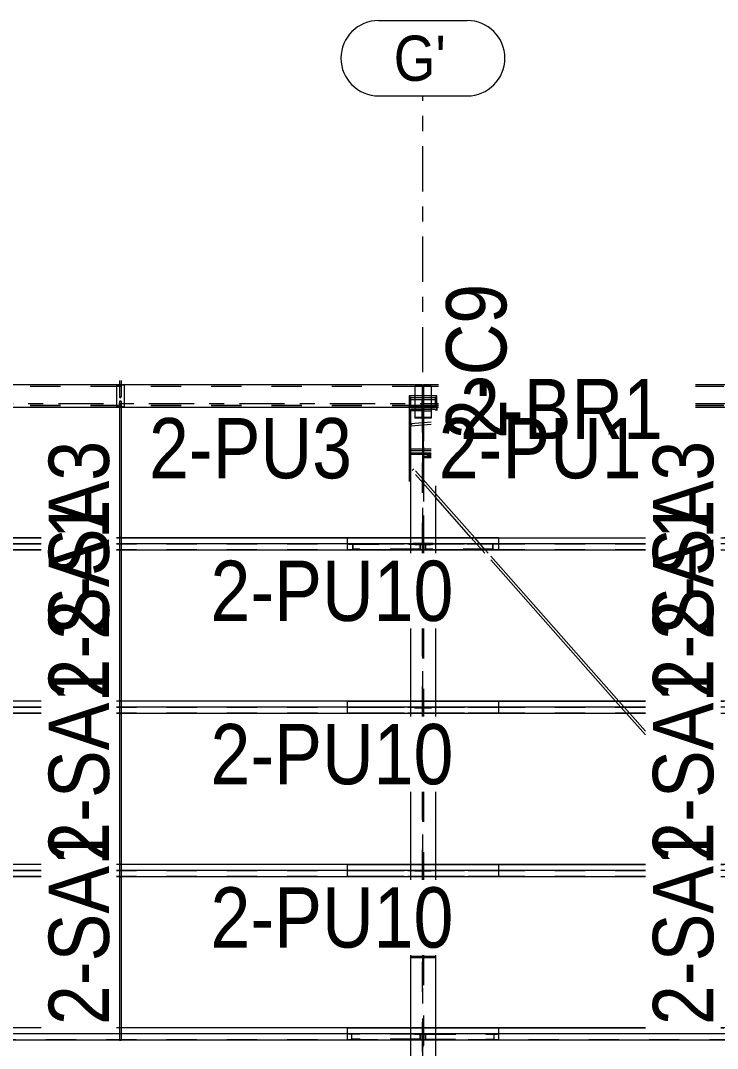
# Model space of a CAD drawing. Header units: millimetres. Extents: x -56 to 1115, y -311 to 509.
# Drawn here: x 711.2 to 757.4, y 49.1 to 117.3 of the extents above; entities that cross this region are included whole.
import ezdxf

# ---------------------------------------------------------------- set-up
doc = ezdxf.new("R2010")
doc.units = ezdxf.units.MM
for name, pattern in [('XKITLINE00', [0]), ('XKITLINE02', [4, 2, -2]), ('XKITLINE03', [6, 3, -1, 1, -1])]:
    doc.linetypes.add(name, pattern=pattern)
for name, color, linetype, lineweight in [('Part', 2, 'Continuous', 0), ('PartMark', 7, 'Continuous', 0), ('S-grid', 1, 'Continuous', 0)]:
    doc.layers.add(name, color=color, linetype=linetype, lineweight=lineweight)
doc.styles.add('ARIAL', font='ARIAL.TTF')

# ---------------------------------------------------------------- blocks, each defined once
blk = doc.blocks.new('*A212')
at = {"layer": 'S-grid', "color": 1, "linetype": 'XKITLINE03', "lineweight": 0}
for p, q in [((683.742, 91.875), (738.95, 91.875)), ((755.99, 91.875), (918.95, 91.875))]:
    blk.add_line(p, q, dxfattribs=at)
blk = doc.blocks.new('*A790')
at = {"layer": 'Part', "color": 2, "linetype": 'XKITLINE00', "lineweight": 0}
for p, q in [((672.708, 82.14), (672.708, 82.958)), ((672.708, 82.958), (692.528, 82.958)), ((692.528, 82.943), (672.708, 82.943)), ((692.528, 82.557), (672.708, 82.557)), ((692.528, 82.958), (692.528, 82.958)), ((692.528, 82.943), (692.528, 82.943)), ((692.528, 82.557), (692.528, 82.557)), ((697.528, 82.958), (697.728, 82.958)), ((697.728, 82.943), (697.528, 82.943)), ((712.598, 82.557), (697.528, 82.557)), ((712.598, 82.958), (697.827, 82.958)), ((712.598, 82.943), (697.827, 82.943)), ((712.598, 82.958), (712.598, 82.958)), ((712.598, 82.943), (712.598, 82.943)), ((712.598, 82.557), (712.598, 82.557)), ((717.798, 82.958), (717.598, 82.958)), ((717.798, 82.943), (717.598, 82.943)), ((742.917, 82.557), (717.598, 82.557)), ((742.917, 82.958), (717.897, 82.958)), ((742.917, 82.943), (717.897, 82.943)), ((742.917, 82.958), (742.917, 82.14)), ((692.528, 82.14), (672.708, 82.14)), ((692.528, 82.14), (692.528, 82.14)), ((712.598, 82.14), (697.528, 82.14)), ((712.598, 82.14), (712.598, 82.14)), ((742.917, 82.14), (717.598, 82.14))]:
    blk.add_line(p, q, dxfattribs=at)
at = {"layer": 'Part', "color": 7, "linetype": 'XKITLINE02', "lineweight": 0}
for p, q in [((692.528, 82.542), (672.708, 82.542)), ((692.528, 82.542), (692.528, 82.542)), ((712.598, 82.542), (697.528, 82.542)), ((697.827, 82.958), (697.728, 82.958)), ((697.827, 82.943), (697.728, 82.943)), ((712.598, 82.542), (712.598, 82.542)), ((742.917, 82.542), (717.598, 82.542)), ((717.897, 82.958), (717.798, 82.958)), ((717.897, 82.943), (717.798, 82.943)), ((692.528, 82.155), (672.708, 82.155)), ((692.528, 82.155), (692.528, 82.155)), ((712.598, 82.155), (697.528, 82.155)), ((712.598, 82.155), (712.598, 82.155)), ((742.917, 82.155), (717.598, 82.155))]:
    blk.add_line(p, q, dxfattribs=at)
blk = doc.blocks.new('*A791')
at = {"layer": 'Part', "color": 2, "linetype": 'XKITLINE00', "lineweight": 0}
for p, q in [((672.708, 71.307), (672.708, 72.125)), ((672.708, 72.125), (692.528, 72.125)), ((692.528, 72.11), (672.708, 72.11)), ((692.528, 71.723), (672.708, 71.723)), ((697.528, 72.125), (697.528, 72.125)), ((697.528, 72.125), (697.728, 72.125)), ((697.728, 72.11), (697.528, 72.11)), ((697.528, 72.11), (697.528, 72.11)), ((712.598, 71.723), (697.528, 71.723)), ((712.598, 72.125), (697.827, 72.125)), ((712.598, 72.11), (697.827, 72.11)), ((717.798, 72.125), (717.598, 72.125)), ((717.598, 72.125), (717.598, 72.125)), ((717.798, 72.11), (717.598, 72.11)), ((717.598, 72.11), (717.598, 72.11)), ((742.917, 71.723), (717.598, 71.723)), ((742.917, 72.125), (717.897, 72.125)), ((742.917, 72.11), (717.897, 72.11)), ((742.917, 72.125), (742.917, 71.307)), ((692.528, 71.307), (672.708, 71.307)), ((712.598, 71.307), (697.528, 71.307)), ((742.917, 71.307), (717.598, 71.307))]:
    blk.add_line(p, q, dxfattribs=at)
at = {"layer": 'Part', "color": 7, "linetype": 'XKITLINE02', "lineweight": 0}
for p, q in [((692.528, 71.708), (672.708, 71.708)), ((712.598, 71.708), (697.528, 71.708)), ((697.827, 72.125), (697.728, 72.125)), ((697.827, 72.11), (697.728, 72.11)), ((742.917, 71.708), (717.598, 71.708)), ((717.897, 72.125), (717.798, 72.125)), ((717.897, 72.11), (717.798, 72.11)), ((692.528, 71.322), (672.708, 71.322)), ((712.598, 71.322), (697.528, 71.322)), ((742.917, 71.322), (717.598, 71.322))]:
    blk.add_line(p, q, dxfattribs=at)
blk = doc.blocks.new('*A792')
at = {"layer": 'Part', "color": 2, "linetype": 'XKITLINE00', "lineweight": 0}
for p, q in [((672.708, 49.64), (672.708, 50.458)), ((672.708, 50.458), (692.528, 50.458)), ((692.528, 50.443), (672.708, 50.443)), ((742.917, 50.057), (672.708, 50.057)), ((697.528, 50.458), (697.728, 50.458)), ((697.728, 50.443), (697.528, 50.443)), ((712.598, 50.458), (697.827, 50.458)), ((712.598, 50.443), (697.827, 50.443)), ((717.798, 50.458), (717.598, 50.458)), ((717.798, 50.443), (717.598, 50.443)), ((742.917, 50.458), (717.897, 50.458)), ((742.917, 50.443), (717.897, 50.443)), ((742.917, 50.458), (742.917, 49.64)), ((742.917, 49.64), (672.708, 49.64))]:
    blk.add_line(p, q, dxfattribs=at)
at = {"layer": 'Part', "color": 7, "linetype": 'XKITLINE02', "lineweight": 0}
for p, q in [((742.917, 50.042), (672.708, 50.042)), ((697.827, 50.458), (697.728, 50.458)), ((697.827, 50.443), (697.728, 50.443)), ((717.897, 50.458), (717.798, 50.458)), ((717.897, 50.443), (717.798, 50.443)), ((742.917, 49.655), (672.708, 49.655))]:
    blk.add_line(p, q, dxfattribs=at)
blk = doc.blocks.new('*A793')
at = {"layer": 'Part', "color": 2, "linetype": 'XKITLINE00', "lineweight": 0}
for p, q in [((672.708, 60.473), (672.708, 61.292)), ((672.708, 61.292), (692.528, 61.292)), ((692.528, 61.277), (672.708, 61.277)), ((692.528, 60.89), (672.708, 60.89)), ((692.528, 61.292), (692.528, 61.292)), ((692.528, 61.277), (692.528, 61.277)), ((697.528, 61.292), (697.728, 61.292)), ((697.728, 61.277), (697.528, 61.277)), ((712.598, 60.89), (697.528, 60.89)), ((712.598, 61.292), (697.827, 61.292)), ((712.598, 61.277), (697.827, 61.277)), ((712.598, 61.292), (712.598, 61.292)), ((712.598, 61.277), (712.598, 61.277)), ((717.798, 61.292), (717.598, 61.292)), ((717.798, 61.277), (717.598, 61.277)), ((742.917, 60.89), (717.598, 60.89)), ((742.917, 61.292), (717.897, 61.292)), ((742.917, 61.277), (717.897, 61.277)), ((742.917, 61.292), (742.917, 60.473)), ((692.528, 60.473), (672.708, 60.473)), ((712.598, 60.473), (697.528, 60.473)), ((742.917, 60.473), (717.598, 60.473))]:
    blk.add_line(p, q, dxfattribs=at)
at = {"layer": 'Part', "color": 7, "linetype": 'XKITLINE02', "lineweight": 0}
for p, q in [((692.528, 60.875), (672.708, 60.875)), ((712.598, 60.875), (697.528, 60.875)), ((697.827, 61.292), (697.728, 61.292)), ((697.827, 61.277), (697.728, 61.277)), ((742.917, 60.875), (717.598, 60.875)), ((717.897, 61.292), (717.798, 61.292)), ((717.897, 61.277), (717.798, 61.277)), ((692.528, 60.488), (672.708, 60.488)), ((712.598, 60.488), (697.528, 60.488)), ((742.917, 60.488), (717.598, 60.488))]:
    blk.add_line(p, q, dxfattribs=at)
blk = doc.blocks.new('*A794')
at = {"layer": 'Part', "color": 2, "linetype": 'XKITLINE00', "lineweight": 0}
for p, q in [((677.75, 93.117), (677.75, 93.017)), ((677.75, 93.117), (678.742, 93.117)), ((683.742, 93.117), (737.875, 93.117)), ((737.875, 93.117), (737.875, 93.017)), ((678.742, 91.601), (678.25, 91.601)), ((737.375, 91.601), (683.742, 91.601))]:
    blk.add_line(p, q, dxfattribs=at)
at = {"layer": 'Part', "color": 7, "linetype": 'XKITLINE02', "lineweight": 0}
for p, q in [((678.742, 93.102), (677.75, 93.102)), ((677.75, 93.017), (677.75, 91.601)), ((678.742, 92.992), (677.75, 92.992)), ((737.875, 93.102), (683.742, 93.102)), ((737.875, 92.992), (683.742, 92.992)), ((737.875, 93.017), (737.875, 91.601)), ((678.742, 91.726), (677.75, 91.726)), ((678.742, 91.616), (677.75, 91.616)), ((678.25, 91.601), (677.75, 91.601)), ((737.875, 91.726), (683.742, 91.726)), ((737.875, 91.616), (683.742, 91.616)), ((737.875, 91.601), (737.375, 91.601))]:
    blk.add_line(p, q, dxfattribs=at)
blk = doc.blocks.new('*A810')
at = {"layer": 'Part', "color": 7, "linetype": 'XKITLINE02', "lineweight": 0}
for p, q in [((737.084, 90.505), (737.069, 90.449)), ((737.069, 90.449), (737.084, 90.388)), ((737.12, 90.525), (737.084, 90.505)), ((737.084, 90.388), (737.12, 90.359)), ((738.458, 90.631), (737.12, 90.525)), ((737.155, 90.495), (737.12, 90.525)), ((738.458, 90.465), (737.12, 90.359)), ((737.12, 90.359), (737.155, 90.378)), ((737.17, 90.435), (737.155, 90.495)), ((737.155, 90.378), (737.17, 90.435))]:
    blk.add_line(p, q, dxfattribs=at)
blk = doc.blocks.new('*A811')
at = {"layer": 'Part', "color": 7, "linetype": 'XKITLINE02', "lineweight": 0}
for p, q in [((737.192, 87.413), (737.317, 87.523)), ((738.75, 85.649), (737.192, 87.413)), ((738.75, 85.901), (737.317, 87.523)), ((741.848, 82.14), (741.125, 82.958)), ((742.07, 82.14), (741.348, 82.958)), ((751.413, 71.307), (750.69, 72.125)), ((751.635, 71.307), (750.912, 72.125))]:
    blk.add_line(p, q, dxfattribs=at)
at = {"layer": 'Part', "color": 2, "linetype": 'XKITLINE00', "lineweight": 0}
for p, q in [((741.348, 82.958), (738.75, 85.901)), ((741.125, 82.958), (738.75, 85.649)), ((742.025, 81.94), (741.848, 82.14)), ((742.247, 81.94), (742.07, 82.14)), ((750.912, 72.125), (742.417, 81.748)), ((750.69, 72.125), (742.417, 81.496)), ((752.667, 69.886), (751.413, 71.307)), ((752.667, 70.138), (751.635, 71.307))]:
    blk.add_line(p, q, dxfattribs=at)
blk = doc.blocks.new('*A814')
at = {"layer": 'Part', "color": 2, "linetype": 'XKITLINE00', "lineweight": 0}
for p, q in [((737.083, 91.465), (737.083, 82.958)), ((737.375, 91.465), (737.083, 91.465)), ((738.75, 91.465), (738.458, 91.465)), ((738.75, 91.465), (738.75, 91.401)), ((738.75, 86.401), (738.75, 82.958)), ((737.083, 82.14), (737.083, 81.94)), ((738.75, 82.14), (738.75, 81.94)), ((737.083, 76.94), (737.083, 72.125)), ((738.75, 76.94), (738.75, 72.125)), ((737.083, 71.307), (737.083, 71.107)), ((738.75, 71.307), (738.75, 71.107)), ((737.083, 66.107), (737.083, 61.292)), ((738.75, 66.107), (738.75, 61.292)), ((737.083, 60.473), (737.083, 60.273)), ((738.75, 60.473), (738.75, 60.273)), ((737.083, 55.273), (737.083, 50.458)), ((738.75, 55.273), (738.75, 50.458)), ((737.083, 49.64), (737.083, 16.833)), ((738.75, 49.64), (738.75, 16.833))]:
    blk.add_line(p, q, dxfattribs=at)
at = {"layer": 'Part', "color": 7, "linetype": 'XKITLINE02', "lineweight": 0}
for p, q in [((737.879, 91.373), (737.083, 91.373)), ((738.458, 91.465), (737.375, 91.465)), ((737.879, 81.94), (737.879, 91.373)), ((737.954, 91.373), (737.954, 81.94)), ((737.954, 91.373), (738.458, 91.373)), ((737.083, 88.601), (737.879, 88.601)), ((737.083, 88.509), (738.458, 88.509)), ((737.954, 88.601), (738.458, 88.601)), ((737.083, 82.958), (737.083, 82.14)), ((737.083, 82.958), (737.083, 82.943)), ((738.75, 82.958), (738.75, 82.14)), ((737.879, 71.107), (737.879, 76.94)), ((737.954, 76.94), (737.954, 71.107)), ((737.083, 72.125), (737.083, 71.307)), ((738.75, 72.125), (738.75, 71.307)), ((737.879, 60.273), (737.879, 66.107)), ((737.954, 66.107), (737.954, 60.273)), ((737.083, 61.292), (737.083, 60.473)), ((738.75, 61.292), (738.75, 60.473)), ((737.879, 16.833), (737.879, 55.273)), ((737.954, 55.273), (737.954, 16.833)), ((737.083, 50.458), (737.083, 49.64)), ((738.75, 50.458), (738.75, 49.64))]:
    blk.add_line(p, q, dxfattribs=at)
blk = doc.blocks.new('*A815')
at = {"layer": 'Part', "color": 7, "linetype": 'XKITLINE02', "lineweight": 0}
for p, q in [((737.083, 92.314), (737.083, 91.606)), ((737.883, 92.206), (737.883, 88.842)), ((737.95, 88.842), (737.95, 92.206)), ((738.75, 91.606), (738.75, 92.314)), ((738.75, 91.702), (737.083, 91.702)), ((737.083, 91.606), (737.883, 91.606)), ((737.95, 91.606), (738.75, 91.606)), ((737.083, 88.746), (737.083, 89.072)), ((737.883, 88.842), (737.083, 88.842)), ((737.083, 88.746), (738.458, 88.746)), ((738.458, 88.842), (737.95, 88.842))]:
    blk.add_line(p, q, dxfattribs=at)
blk = doc.blocks.new('*A816')
at = {"layer": 'Part', "color": 7, "linetype": 'XKITLINE02', "lineweight": 0}
for p, q in [((737.879, 88.432), (737.954, 88.434)), ((737.879, 88.432), (737.879, 81.94)), ((737.879, 88.386), (737.954, 88.386)), ((737.954, 88.434), (737.954, 81.94)), ((737.083, 76.94), (737.083, 71.107)), ((737.879, 76.94), (737.879, 71.107)), ((737.954, 76.94), (737.954, 71.107)), ((738.75, 76.94), (738.75, 71.107)), ((737.083, 66.107), (737.083, 60.273)), ((737.879, 66.107), (737.879, 60.273)), ((737.954, 66.107), (737.954, 60.273)), ((738.75, 66.107), (738.75, 60.273)), ((737.083, 55.273), (737.083, 55.164)), ((737.879, 55.273), (737.879, 55.175)), ((737.954, 55.273), (737.954, 55.175)), ((738.75, 55.273), (738.75, 55.164)), ((738.75, 55.175), (737.083, 55.175)), ((737.083, 55.164), (738.75, 55.164))]:
    blk.add_line(p, q, dxfattribs=at)
blk = doc.blocks.new('*A818')
at = {"layer": 'Part', "color": 7, "linetype": 'XKITLINE02', "lineweight": 0}
for p, q in [((737.95, 50.083), (738.575, 50.083)), ((737.95, 50.042), (737.95, 50.083)), ((738.575, 50.042), (737.95, 50.042)), ((738.075, 50.042), (738.075, 50.083)), ((738.575, 50.083), (738.575, 50.042))]:
    blk.add_line(p, q, dxfattribs=at)
blk = doc.blocks.new('*A819')
at = {"layer": 'Part', "color": 7, "linetype": 'XKITLINE02', "lineweight": 0}
for p, q in [((737.258, 50.042), (737.258, 50.083)), ((737.258, 50.083), (737.883, 50.083)), ((737.883, 50.042), (737.258, 50.042)), ((737.758, 50.042), (737.758, 50.083)), ((737.883, 50.083), (737.883, 50.042))]:
    blk.add_line(p, q, dxfattribs=at)
blk = doc.blocks.new('*A825')
at = {"layer": 'Part', "color": 7, "linetype": 'XKITLINE02', "lineweight": 0}
for p, q in [((737.883, 88.963), (737.883, 87.127)), ((737.95, 88.759), (737.883, 88.759)), ((737.883, 88.67), (737.95, 88.67)), ((737.95, 88.963), (737.95, 87.127))]:
    blk.add_line(p, q, dxfattribs=at)
blk = doc.blocks.new('*A826')
at = {"layer": 'Part', "color": 2, "linetype": 'XKITLINE00', "lineweight": 0}
for p, q in [((717.798, 93.387), (717.798, 93.117)), ((717.897, 93.398), (717.897, 93.117)), ((717.842, 92.349), (717.808, 92.331)), ((717.808, 92.331), (717.808, 92.329)), ((717.879, 92.339), (717.842, 92.349)), ((717.884, 92.329), (717.879, 92.339))]:
    blk.add_line(p, q, dxfattribs=at)
at = {"layer": 'Part', "color": 7, "linetype": 'XKITLINE02', "lineweight": 0}
for p, q in [((717.798, 93.117), (717.798, 92.295)), ((717.897, 93.117), (717.897, 92.305)), ((717.808, 92.329), (717.798, 92.295)), ((717.798, 92.295), (717.816, 92.261)), ((717.816, 92.261), (717.853, 92.251)), ((717.853, 92.251), (717.886, 92.269)), ((717.897, 92.305), (717.884, 92.329)), ((717.886, 92.269), (717.897, 92.305))]:
    blk.add_line(p, q, dxfattribs=at)
blk = doc.blocks.new('*A827')
at = {"layer": 'Part', "color": 7, "linetype": 'XKITLINE02', "lineweight": 0}
for p, q in [((742.837, 82.542), (738.096, 82.542)), ((738.096, 82.208), (738.096, 82.542)), ((738.11, 82.208), (738.11, 82.525)), ((742.837, 82.525), (738.11, 82.525)), ((742.559, 82.208), (742.559, 82.542)), ((742.573, 82.208), (742.573, 82.525)), ((742.837, 82.542), (742.837, 82.525)), ((742.573, 82.208), (738.096, 82.208))]:
    blk.add_line(p, q, dxfattribs=at)
blk = doc.blocks.new('*A828')
at = {"layer": 'Part', "color": 7, "linetype": 'XKITLINE02', "lineweight": 0}
for p, q in [((732.996, 82.542), (737.737, 82.542)), ((732.996, 82.542), (732.996, 82.525)), ((732.996, 82.525), (737.723, 82.525)), ((733.26, 82.208), (733.26, 82.525)), ((733.274, 82.542), (733.274, 82.208)), ((737.723, 82.208), (737.723, 82.525)), ((737.737, 82.542), (737.737, 82.208)), ((737.737, 82.208), (733.26, 82.208))]:
    blk.add_line(p, q, dxfattribs=at)
blk = doc.blocks.new('*A829')
at = {"layer": 'Part', "color": 7, "linetype": 'XKITLINE02', "lineweight": 0}
for p, q in [((737, 92.368), (737, 86.914)), ((738.833, 92.368), (737, 92.368)), ((738.833, 92.237), (737, 92.237)), ((738.833, 91.401), (738.833, 92.368))]:
    blk.add_line(p, q, dxfattribs=at)
blk = doc.blocks.new('*A830')
at = {"layer": 'Part', "color": 7, "linetype": 'XKITLINE02', "lineweight": 0}
for p, q in [((737, 92.237), (737, 91.601)), ((738.833, 92.237), (737, 92.237)), ((738.833, 92.106), (737, 92.106)), ((738.833, 91.601), (738.833, 92.237))]:
    blk.add_line(p, q, dxfattribs=at)
at = {"layer": 'Part', "color": 2, "linetype": 'XKITLINE00', "lineweight": 0}
for p, q in [((737, 91.601), (737, 86.702)), ((738.833, 91.601), (738.833, 91.401))]:
    blk.add_line(p, q, dxfattribs=at)
blk = doc.blocks.new('*A831')
at = {"layer": 'Part', "color": 7, "linetype": 'XKITLINE02', "lineweight": 0}
for p, q in [((737.95, 82.583), (737.95, 82.542)), ((738.575, 82.583), (737.95, 82.583)), ((737.95, 82.542), (738.575, 82.542)), ((738.575, 82.542), (738.575, 82.583))]:
    blk.add_line(p, q, dxfattribs=at)
blk = doc.blocks.new('*A832')
at = {"layer": 'Part', "color": 7, "linetype": 'XKITLINE02', "lineweight": 0}
for p, q in [((737.883, 82.583), (737.258, 82.583)), ((737.258, 82.542), (737.258, 82.583)), ((737.883, 82.542), (737.258, 82.542)), ((737.883, 82.542), (737.883, 82.583))]:
    blk.add_line(p, q, dxfattribs=at)
blk = doc.blocks.new('*A834')
at = {"layer": 'Part', "color": 7, "linetype": 'XKITLINE02', "lineweight": 0}
for p, q in [((738.204, 88.427), (738.204, 88.344)), ((738.458, 88.427), (738.204, 88.427)), ((738.458, 88.344), (738.204, 88.344))]:
    blk.add_line(p, q, dxfattribs=at)
blk = doc.blocks.new('*A835')
at = {"layer": 'Part', "color": 7, "linetype": 'XKITLINE02', "lineweight": 0}
for p, q in [((737.954, 88.344), (737.954, 88.26)), ((738.458, 88.344), (737.954, 88.344)), ((738.458, 88.26), (737.954, 88.26)), ((738.079, 88.344), (738.079, 88.26))]:
    blk.add_line(p, q, dxfattribs=at)
blk = doc.blocks.new('*A970')
at = {"layer": 'S-grid', "color": 1, "linetype": 'XKITLINE03', "lineweight": 0}
for p, q in [((737.917, 81.94), (737.917, 112.27)), ((737.917, 71.107), (737.917, 76.94)), ((737.917, 60.273), (737.917, 66.107)), ((737.917, -5.925), (737.917, 55.273))]:
    blk.add_line(p, q, dxfattribs=at)
at = {"layer": 'S-grid', "color": 3, "style": 'ARIAL', "width": 0.85}
blk.add_text("G'", height=3, dxfattribs=at).set_placement((735.979, 113.27))
blk = doc.blocks.new('*A972')
at = {"layer": 'Part', "color": 2, "linetype": 'XKITLINE00', "lineweight": 0}
for p, q in [((732.917, 82.14), (732.917, 82.958)), ((732.917, 82.958), (752.667, 82.958)), ((752.667, 82.943), (732.917, 82.943)), ((752.667, 82.557), (732.917, 82.557)), ((752.667, 82.958), (752.667, 82.958)), ((752.667, 82.943), (752.667, 82.943)), ((752.667, 82.557), (752.667, 82.557)), ((757.667, 82.958), (757.867, 82.958)), ((757.867, 82.943), (757.667, 82.943)), ((772.667, 82.557), (757.667, 82.557)), ((772.667, 82.958), (757.966, 82.958)), ((772.667, 82.943), (757.966, 82.943)), ((772.667, 82.958), (772.667, 82.958)), ((772.667, 82.943), (772.667, 82.943)), ((772.667, 82.557), (772.667, 82.557)), ((777.867, 82.958), (777.667, 82.958)), ((777.867, 82.943), (777.667, 82.943)), ((802.917, 82.557), (777.667, 82.557)), ((802.917, 82.958), (777.966, 82.958)), ((802.917, 82.943), (777.966, 82.943)), ((802.917, 82.958), (802.917, 82.14)), ((752.667, 82.14), (732.917, 82.14)), ((752.667, 82.14), (752.667, 82.14)), ((772.667, 82.14), (757.667, 82.14)), ((772.667, 82.14), (772.667, 82.14)), ((802.917, 82.14), (777.667, 82.14))]:
    blk.add_line(p, q, dxfattribs=at)
at = {"layer": 'Part', "color": 7, "linetype": 'XKITLINE02', "lineweight": 0}
for p, q in [((752.667, 82.542), (732.917, 82.542)), ((752.667, 82.542), (752.667, 82.542)), ((772.667, 82.542), (757.667, 82.542)), ((757.966, 82.958), (757.867, 82.958)), ((757.966, 82.943), (757.867, 82.943)), ((772.667, 82.542), (772.667, 82.542)), ((802.917, 82.542), (777.667, 82.542)), ((777.966, 82.958), (777.867, 82.958)), ((777.966, 82.943), (777.867, 82.943)), ((752.667, 82.155), (732.917, 82.155)), ((752.667, 82.155), (752.667, 82.155)), ((772.667, 82.155), (757.667, 82.155)), ((772.667, 82.155), (772.667, 82.155)), ((802.917, 82.155), (777.667, 82.155))]:
    blk.add_line(p, q, dxfattribs=at)
blk = doc.blocks.new('*A973')
at = {"layer": 'Part', "color": 2, "linetype": 'XKITLINE00', "lineweight": 0}
for p, q in [((732.917, 71.307), (732.917, 72.125)), ((732.917, 72.125), (752.667, 72.125)), ((752.667, 72.11), (732.917, 72.11)), ((752.667, 71.723), (732.917, 71.723)), ((757.667, 72.125), (757.667, 72.125)), ((757.667, 72.125), (757.867, 72.125)), ((757.867, 72.11), (757.667, 72.11)), ((757.667, 72.11), (757.667, 72.11)), ((772.667, 71.723), (757.667, 71.723)), ((772.667, 72.125), (757.966, 72.125)), ((772.667, 72.11), (757.966, 72.11)), ((777.867, 72.125), (777.667, 72.125)), ((777.667, 72.125), (777.667, 72.125)), ((777.867, 72.11), (777.667, 72.11)), ((777.667, 72.11), (777.667, 72.11)), ((802.917, 71.723), (777.667, 71.723)), ((802.917, 72.125), (777.966, 72.125)), ((802.917, 72.11), (777.966, 72.11)), ((802.917, 72.125), (802.917, 71.307)), ((752.667, 71.307), (732.917, 71.307)), ((772.667, 71.307), (757.667, 71.307)), ((802.917, 71.307), (777.667, 71.307))]:
    blk.add_line(p, q, dxfattribs=at)
at = {"layer": 'Part', "color": 7, "linetype": 'XKITLINE02', "lineweight": 0}
for p, q in [((752.667, 71.708), (732.917, 71.708)), ((772.667, 71.708), (757.667, 71.708)), ((757.966, 72.125), (757.867, 72.125)), ((757.966, 72.11), (757.867, 72.11)), ((802.917, 71.708), (777.667, 71.708)), ((777.966, 72.125), (777.867, 72.125)), ((777.966, 72.11), (777.867, 72.11)), ((752.667, 71.322), (732.917, 71.322)), ((772.667, 71.322), (757.667, 71.322)), ((802.917, 71.322), (777.667, 71.322))]:
    blk.add_line(p, q, dxfattribs=at)
blk = doc.blocks.new('*A974')
at = {"layer": 'Part', "color": 2, "linetype": 'XKITLINE00', "lineweight": 0}
for p, q in [((732.917, 49.64), (732.917, 50.458)), ((732.917, 50.458), (752.667, 50.458)), ((752.667, 50.443), (732.917, 50.443)), ((802.917, 50.057), (732.917, 50.057)), ((757.667, 50.458), (757.867, 50.458)), ((757.867, 50.443), (757.667, 50.443)), ((772.667, 50.458), (757.966, 50.458)), ((772.667, 50.443), (757.966, 50.443)), ((777.867, 50.458), (777.667, 50.458)), ((777.867, 50.443), (777.667, 50.443)), ((802.917, 50.458), (777.966, 50.458)), ((802.917, 50.443), (777.966, 50.443)), ((802.917, 50.458), (802.917, 49.64)), ((802.917, 49.64), (732.917, 49.64))]:
    blk.add_line(p, q, dxfattribs=at)
at = {"layer": 'Part', "color": 7, "linetype": 'XKITLINE02', "lineweight": 0}
for p, q in [((802.917, 50.042), (732.917, 50.042)), ((757.966, 50.458), (757.867, 50.458)), ((757.966, 50.443), (757.867, 50.443)), ((777.966, 50.458), (777.867, 50.458)), ((777.966, 50.443), (777.867, 50.443)), ((802.917, 49.655), (732.917, 49.655))]:
    blk.add_line(p, q, dxfattribs=at)
blk = doc.blocks.new('*A975')
at = {"layer": 'Part', "color": 2, "linetype": 'XKITLINE00', "lineweight": 0}
for p, q in [((732.917, 60.473), (732.917, 61.292)), ((732.917, 61.292), (752.667, 61.292)), ((752.667, 61.277), (732.917, 61.277)), ((752.667, 60.89), (732.917, 60.89)), ((752.667, 61.292), (752.667, 61.292)), ((752.667, 61.277), (752.667, 61.277)), ((757.667, 61.292), (757.867, 61.292)), ((757.867, 61.277), (757.667, 61.277)), ((772.667, 60.89), (757.667, 60.89)), ((772.667, 61.292), (757.966, 61.292)), ((772.667, 61.277), (757.966, 61.277)), ((772.667, 61.292), (772.667, 61.292)), ((772.667, 61.277), (772.667, 61.277)), ((777.867, 61.292), (777.667, 61.292)), ((777.867, 61.277), (777.667, 61.277)), ((802.917, 60.89), (777.667, 60.89)), ((802.917, 61.292), (777.966, 61.292)), ((802.917, 61.277), (777.966, 61.277)), ((802.917, 61.292), (802.917, 60.473)), ((752.667, 60.473), (732.917, 60.473)), ((772.667, 60.473), (757.667, 60.473)), ((802.917, 60.473), (777.667, 60.473))]:
    blk.add_line(p, q, dxfattribs=at)
at = {"layer": 'Part', "color": 7, "linetype": 'XKITLINE02', "lineweight": 0}
for p, q in [((752.667, 60.875), (732.917, 60.875)), ((772.667, 60.875), (757.667, 60.875)), ((757.966, 61.292), (757.867, 61.292)), ((757.966, 61.277), (757.867, 61.277)), ((802.917, 60.875), (777.667, 60.875)), ((777.966, 61.292), (777.867, 61.292)), ((777.966, 61.277), (777.867, 61.277)), ((752.667, 60.488), (732.917, 60.488)), ((772.667, 60.488), (757.667, 60.488)), ((802.917, 60.488), (777.667, 60.488))]:
    blk.add_line(p, q, dxfattribs=at)
blk = doc.blocks.new('*A977')
at = {"layer": 'Part', "color": 7, "linetype": 'XKITLINE02', "lineweight": 0}
for p, q in [((737.75, 50.042), (732.983, 50.042)), ((732.983, 50.042), (732.983, 50.025)), ((737.739, 50.025), (732.983, 50.025)), ((733.192, 49.708), (733.192, 50.025)), ((733.203, 49.708), (733.203, 50.042)), ((737.531, 50.025), (737.531, 50.042)), ((737.739, 49.708), (737.739, 50.025)), ((737.75, 50.042), (737.75, 49.708)), ((737.75, 49.708), (733.192, 49.708))]:
    blk.add_line(p, q, dxfattribs=at)
blk = doc.blocks.new('*A978')
at = {"layer": 'Part', "color": 7, "linetype": 'XKITLINE02', "lineweight": 0}
for p, q in [((737.896, 50), (737.896, 49.64)), ((737.896, 50), (737.938, 50)), ((737.896, 50), (737.938, 50)), ((737.938, 50), (737.938, 49.64))]:
    blk.add_line(p, q, dxfattribs=at)
at = {"layer": 'Part', "color": 2, "linetype": 'XKITLINE00', "lineweight": 0}
for p, q in [((737.896, 49.64), (737.896, 49.167)), ((737.896, 49.167), (737.938, 49.167)), ((737.938, 49.167), (737.938, 49.64))]:
    blk.add_line(p, q, dxfattribs=at)
blk = doc.blocks.new('*A979')
at = {"layer": 'Part', "color": 7, "linetype": 'XKITLINE02', "lineweight": 0}
for p, q in [((738.458, 50.042), (737.375, 50.042)), ((737.375, 50.042), (737.375, 50)), ((738.458, 50), (737.375, 50)), ((738.458, 50.042), (738.458, 50))]:
    blk.add_line(p, q, dxfattribs=at)
blk = doc.blocks.new('*A980')
at = {"layer": 'Part', "color": 7, "linetype": 'XKITLINE02', "lineweight": 0}
for p, q in [((738.458, 71.708), (737.375, 71.708)), ((737.375, 71.708), (737.375, 71.667)), ((738.458, 71.667), (737.375, 71.667)), ((738.458, 71.708), (738.458, 71.667))]:
    blk.add_line(p, q, dxfattribs=at)
blk = doc.blocks.new('*A981')
at = {"layer": 'Part', "color": 7, "linetype": 'XKITLINE02', "lineweight": 0}
for p, q in [((737.896, 71.667), (737.896, 71.307)), ((737.896, 71.667), (737.938, 71.667)), ((737.896, 71.667), (737.938, 71.667)), ((737.938, 71.667), (737.938, 71.307))]:
    blk.add_line(p, q, dxfattribs=at)
at = {"layer": 'Part', "color": 2, "linetype": 'XKITLINE00', "lineweight": 0}
for p, q in [((737.896, 71.307), (737.896, 71.107)), ((737.938, 71.107), (737.938, 71.307))]:
    blk.add_line(p, q, dxfattribs=at)
blk = doc.blocks.new('*A982')
at = {"layer": 'Part', "color": 2, "linetype": 'XKITLINE00', "lineweight": 0}
for p, q in [((717.816, 61.301), (717.798, 61.299)), ((717.798, 61.299), (717.798, 60.89)), ((717.798, 61.299), (717.808, 61.296)), ((717.808, 61.296), (717.842, 61.295)), ((717.853, 61.302), (717.816, 61.301)), ((717.842, 61.295), (717.879, 61.295)), ((717.886, 61.3), (717.853, 61.302)), ((717.879, 61.295), (717.897, 61.298)), ((717.897, 61.298), (717.886, 61.3)), ((717.897, 61.298), (717.897, 60.89)), ((717.798, 60.473), (717.798, 50.057)), ((717.897, 60.473), (717.897, 50.057)), ((717.798, 49.634), (717.798, 49.64)), ((717.808, 49.631), (717.798, 49.634)), ((717.842, 49.63), (717.808, 49.631)), ((717.879, 49.631), (717.842, 49.63)), ((717.897, 49.633), (717.879, 49.631)), ((717.897, 49.633), (717.897, 49.64))]:
    blk.add_line(p, q, dxfattribs=at)
at = {"layer": 'Part', "color": 7, "linetype": 'XKITLINE02', "lineweight": 0}
for p, q in [((717.798, 60.89), (717.798, 60.473)), ((717.897, 60.89), (717.897, 60.473)), ((717.798, 50.057), (717.798, 49.64)), ((717.897, 50.057), (717.897, 49.64)), ((717.798, 49.634), (717.816, 49.636)), ((717.816, 49.636), (717.853, 49.637)), ((717.853, 49.637), (717.886, 49.636)), ((717.886, 49.636), (717.897, 49.633))]:
    blk.add_line(p, q, dxfattribs=at)
blk = doc.blocks.new('*A983')
at = {"layer": 'Part', "color": 2, "linetype": 'XKITLINE00', "lineweight": 0}
for p, q in [((717.816, 72.134), (717.798, 72.132)), ((717.798, 72.132), (717.798, 71.723)), ((717.798, 72.132), (717.808, 72.129)), ((717.808, 72.129), (717.842, 72.128)), ((717.853, 72.135), (717.816, 72.134)), ((717.842, 72.128), (717.879, 72.129)), ((717.886, 72.134), (717.853, 72.135)), ((717.879, 72.129), (717.897, 72.131)), ((717.897, 72.131), (717.886, 72.134)), ((717.897, 72.131), (717.897, 71.723)), ((717.798, 71.307), (717.798, 61.299)), ((717.897, 71.307), (717.897, 61.298))]:
    blk.add_line(p, q, dxfattribs=at)
at = {"layer": 'Part', "color": 7, "linetype": 'XKITLINE02', "lineweight": 0}
for p, q in [((717.798, 71.723), (717.798, 71.307)), ((717.897, 71.723), (717.897, 71.307)), ((717.798, 61.299), (717.798, 60.467)), ((717.897, 61.298), (717.897, 60.466)), ((717.798, 60.467), (717.816, 60.47)), ((717.808, 60.465), (717.798, 60.467)), ((717.842, 60.463), (717.808, 60.465)), ((717.816, 60.47), (717.853, 60.47)), ((717.879, 60.464), (717.842, 60.463)), ((717.853, 60.47), (717.886, 60.469)), ((717.897, 60.466), (717.879, 60.464)), ((717.886, 60.469), (717.897, 60.466))]:
    blk.add_line(p, q, dxfattribs=at)
blk = doc.blocks.new('*A984')
at = {"layer": 'Part', "color": 2, "linetype": 'XKITLINE00', "lineweight": 0}
for p, q in [((717.816, 82.968), (717.798, 82.965)), ((717.798, 82.965), (717.798, 82.557)), ((717.798, 82.965), (717.808, 82.963)), ((717.808, 82.963), (717.842, 82.961)), ((717.853, 82.968), (717.816, 82.968)), ((717.842, 82.961), (717.879, 82.962)), ((717.886, 82.967), (717.853, 82.968)), ((717.879, 82.962), (717.897, 82.964)), ((717.897, 82.964), (717.886, 82.967)), ((717.897, 82.964), (717.897, 82.557)), ((717.798, 82.14), (717.798, 72.132)), ((717.897, 82.14), (717.897, 72.131))]:
    blk.add_line(p, q, dxfattribs=at)
at = {"layer": 'Part', "color": 7, "linetype": 'XKITLINE02', "lineweight": 0}
for p, q in [((717.798, 82.557), (717.798, 82.14)), ((717.897, 82.557), (717.897, 82.14)), ((717.798, 72.132), (717.798, 71.301)), ((717.897, 72.131), (717.897, 71.3)), ((717.798, 71.301), (717.816, 71.303)), ((717.808, 71.298), (717.798, 71.301)), ((717.842, 71.297), (717.808, 71.298)), ((717.816, 71.303), (717.853, 71.304)), ((717.879, 71.297), (717.842, 71.297)), ((717.853, 71.304), (717.886, 71.302)), ((717.897, 71.3), (717.879, 71.297)), ((717.886, 71.302), (717.897, 71.3))]:
    blk.add_line(p, q, dxfattribs=at)
blk = doc.blocks.new('*A1001')
at = {"layer": 'Part', "color": 7, "linetype": 'XKITLINE02', "lineweight": 0}
for p, q in [((718.097, 93.076), (717.597, 93.076)), ((717.597, 93.076), (717.597, 91.642)), ((718.097, 93.076), (718.097, 91.642)), ((718.097, 91.642), (717.597, 91.642))]:
    blk.add_line(p, q, dxfattribs=at)
blk = doc.blocks.new('*A1002')
at = {"layer": 'Part', "color": 7, "linetype": 'XKITLINE02', "lineweight": 0}
for p, q in [((717.816, 92.019), (717.798, 92.016)), ((717.798, 92.016), (717.798, 91.601)), ((717.798, 92.016), (717.808, 92.012)), ((717.808, 92.012), (717.842, 92.01)), ((717.853, 92.02), (717.816, 92.019)), ((717.842, 92.01), (717.879, 92.011)), ((717.886, 92.018), (717.853, 92.02)), ((717.879, 92.011), (717.897, 92.015)), ((717.897, 92.015), (717.886, 92.018)), ((717.897, 92.015), (717.897, 91.601)), ((717.798, 82.965), (717.798, 82.135)), ((717.897, 82.964), (717.897, 82.134)), ((717.798, 82.135), (717.816, 82.139)), ((717.808, 82.131), (717.798, 82.135)), ((717.842, 82.13), (717.808, 82.131)), ((717.816, 82.139), (717.853, 82.14)), ((717.879, 82.131), (717.842, 82.13)), ((717.853, 82.14), (717.886, 82.138)), ((717.897, 82.134), (717.879, 82.131)), ((717.886, 82.138), (717.897, 82.134))]:
    blk.add_line(p, q, dxfattribs=at)
at = {"layer": 'Part', "color": 2, "linetype": 'XKITLINE00', "lineweight": 0}
for p, q in [((717.798, 91.601), (717.798, 82.965)), ((717.897, 91.601), (717.897, 82.964))]:
    blk.add_line(p, q, dxfattribs=at)
blk = doc.blocks.new('*A1005')
at = {"layer": 'Part', "color": 2, "linetype": 'XKITLINE00', "lineweight": 0}
for p, q in [((738.458, 90.934), (737.375, 90.934)), ((737.375, 90.934), (737.375, 90.892)), ((738.458, 90.892), (737.375, 90.892)), ((738.458, 90.934), (738.458, 90.892))]:
    blk.add_line(p, q, dxfattribs=at)
blk = doc.blocks.new('*A1006')
at = {"layer": 'Part', "color": 2, "linetype": 'XKITLINE00', "lineweight": 0}
for p, q in [((737.375, 93.017), (738.458, 93.017)), ((737.375, 93.017), (737.375, 90.934)), ((738.458, 93.017), (738.458, 91.401)), ((738.458, 91.401), (738.458, 90.934)), ((738.458, 90.934), (737.375, 90.934))]:
    blk.add_line(p, q, dxfattribs=at)
at = {"layer": 'Part', "color": 7, "linetype": 'XKITLINE02', "lineweight": 0}
for p, q in [((738.458, 93.017), (737.375, 93.017)), ((737.375, 90.934), (738.458, 90.934))]:
    blk.add_line(p, q, dxfattribs=at)
blk = doc.blocks.new('*A1007')
at = {"layer": 'Part', "color": 7, "linetype": 'XKITLINE02', "lineweight": 0}
for p, q in [((737.958, 92.106), (737.875, 92.106)), ((737.875, 92.106), (737.875, 91.542)), ((737.875, 90.934), (737.875, 92.106)), ((737.958, 91.542), (737.958, 92.106)), ((737.958, 92.106), (737.958, 90.934)), ((737.958, 91.542), (737.875, 91.542)), ((737.875, 91.542), (737.875, 91.34)), ((737.958, 91.34), (737.958, 91.542)), ((737.958, 91.34), (737.875, 91.34)), ((737.875, 90.934), (737.875, 91.34)), ((737.958, 90.934), (737.875, 90.934)), ((737.958, 90.934), (737.875, 90.934)), ((737.875, 90.934), (737.875, 90.934)), ((737.958, 90.934), (737.958, 91.34)), ((737.958, 90.934), (737.958, 90.934))]:
    blk.add_line(p, q, dxfattribs=at)
blk = doc.blocks.new('*A1008')
at = {"layer": 'Part', "color": 7, "linetype": 'XKITLINE02', "lineweight": 0}
for p, q in [((737.896, 82.5), (737.896, 82.14)), ((737.896, 82.5), (737.938, 82.5)), ((737.896, 82.5), (737.938, 82.5)), ((737.938, 82.5), (737.938, 82.14))]:
    blk.add_line(p, q, dxfattribs=at)
at = {"layer": 'Part', "color": 2, "linetype": 'XKITLINE00', "lineweight": 0}
for p, q in [((737.896, 82.14), (737.896, 81.94)), ((737.938, 81.94), (737.938, 82.14))]:
    blk.add_line(p, q, dxfattribs=at)
blk = doc.blocks.new('*A1009')
at = {"layer": 'Part', "color": 7, "linetype": 'XKITLINE02', "lineweight": 0}
for p, q in [((738.458, 82.542), (737.375, 82.542)), ((737.375, 82.542), (737.375, 82.5)), ((738.458, 82.542), (738.458, 82.5)), ((738.458, 82.5), (737.375, 82.5))]:
    blk.add_line(p, q, dxfattribs=at)
blk = doc.blocks.new('*A1010')
at = {"layer": 'Part', "color": 7, "linetype": 'XKITLINE02', "lineweight": 0}
for p, q in [((737.875, 92.368), (737.875, 91.715)), ((737.958, 92.368), (737.875, 92.368)), ((737.958, 91.715), (737.958, 92.368)), ((737.958, 91.833), (737.875, 91.833)), ((737.875, 91.78), (737.958, 91.78)), ((737.875, 91.715), (737.958, 91.715))]:
    blk.add_line(p, q, dxfattribs=at)
blk = doc.blocks.new('*A1011')
at = {"layer": 'Part', "color": 2, "linetype": 'XKITLINE00', "lineweight": 0}
for p, q in [((737.958, 93.117), (737.958, 93.017)), ((737.958, 93.117), (738.95, 93.117)), ((755.99, 93.117), (797.875, 93.117)), ((797.875, 93.117), (797.875, 93.017)), ((738.95, 91.601), (738.458, 91.601)), ((797.375, 91.601), (755.99, 91.601))]:
    blk.add_line(p, q, dxfattribs=at)
at = {"layer": 'Part', "color": 7, "linetype": 'XKITLINE02', "lineweight": 0}
for p, q in [((738.95, 93.102), (737.958, 93.102)), ((737.958, 93.017), (737.958, 91.601)), ((738.95, 92.992), (737.958, 92.992)), ((797.875, 93.102), (755.99, 93.102)), ((797.875, 92.992), (755.99, 92.992)), ((797.875, 93.017), (797.875, 91.601)), ((738.95, 91.726), (737.958, 91.726)), ((738.95, 91.616), (737.958, 91.616)), ((738.458, 91.601), (737.958, 91.601)), ((797.875, 91.726), (755.99, 91.726)), ((797.875, 91.616), (755.99, 91.616)), ((797.875, 91.601), (797.375, 91.601))]:
    blk.add_line(p, q, dxfattribs=at)
blk = doc.blocks.new('*A1027')
at = {"layer": 'Part', "color": 7, "linetype": 'XKITLINE02', "lineweight": 0}
for p, q in [((742.85, 50.042), (738.083, 50.042)), ((738.083, 50.042), (738.083, 49.708)), ((738.094, 50.025), (742.85, 50.025)), ((738.094, 49.708), (738.094, 50.025)), ((738.303, 50.042), (738.303, 50.025)), ((742.631, 49.708), (742.631, 50.042)), ((742.641, 49.708), (742.641, 50.025)), ((742.85, 50.025), (742.85, 50.042)), ((738.083, 49.708), (742.641, 49.708))]:
    blk.add_line(p, q, dxfattribs=at)
blk = doc.blocks.new('*A1028')
at = {"layer": 'S-grid', "color": 1, "linetype": 'XKITLINE00', "lineweight": 0}
for p, q in [((734.979, 117.27), (740.854, 117.27)), ((734.979, 112.27), (740.854, 112.27))]:
    blk.add_line(p, q, dxfattribs=at)
for centre, start, end in [((734.979, 114.77), 90, 270), ((740.854, 114.77), 270, 90)]:
    blk.add_arc(centre, 2.5, start, end, dxfattribs=at)
blk = doc.blocks.new('*A1029')
at = {"layer": 'Part', "color": 7, "linetype": 'XKITLINE02', "lineweight": 0}
for p, q in [((737.129, 55.175), (737.879, 55.175)), ((737.129, 55.092), (737.129, 55.175)), ((737.879, 55.092), (737.129, 55.092)), ((737.754, 55.175), (737.754, 55.092)), ((737.879, 55.175), (737.879, 55.092))]:
    blk.add_line(p, q, dxfattribs=at)
blk = doc.blocks.new('*A1030')
at = {"layer": 'Part', "color": 7, "linetype": 'XKITLINE02', "lineweight": 0}
for p, q in [((737.954, 55.175), (738.704, 55.175)), ((737.954, 55.092), (737.954, 55.175)), ((738.704, 55.092), (737.954, 55.092)), ((738.079, 55.175), (738.079, 55.092)), ((738.704, 55.175), (738.704, 55.092))]:
    blk.add_line(p, q, dxfattribs=at)
blk = doc.blocks.new('*A1033')
at = {"layer": 'Part', "color": 7, "linetype": 'XKITLINE02', "lineweight": 0}
for p, q in [((738.458, 60.875), (737.375, 60.875)), ((737.375, 60.875), (737.375, 60.833)), ((738.458, 60.833), (737.375, 60.833)), ((738.458, 60.875), (738.458, 60.833))]:
    blk.add_line(p, q, dxfattribs=at)
blk = doc.blocks.new('*A1034')
at = {"layer": 'Part', "color": 7, "linetype": 'XKITLINE02', "lineweight": 0}
for p, q in [((737.896, 60.833), (737.896, 60.473)), ((737.896, 60.833), (737.938, 60.833)), ((737.896, 60.833), (737.938, 60.833)), ((737.938, 60.833), (737.938, 60.473))]:
    blk.add_line(p, q, dxfattribs=at)
at = {"layer": 'Part', "color": 2, "linetype": 'XKITLINE00', "lineweight": 0}
for p, q in [((737.896, 60.473), (737.896, 60.273)), ((737.938, 60.273), (737.938, 60.473))]:
    blk.add_line(p, q, dxfattribs=at)
blk = doc.blocks.new('*A2275')
at = {"layer": 'PartMark', "color": 3, "style": 'ARIAL', "width": 0.85}
blk.add_text('2-SA1', height=4, rotation=90.00021, dxfattribs=at).set_placement((717.098, 50.634))
blk = doc.blocks.new('*A2277')
at = {"layer": 'PartMark', "color": 3, "style": 'ARIAL', "width": 0.85}
blk.add_text('2-SA1', height=4, rotation=90.00021, dxfattribs=at).set_placement((757.167, 72.301))
blk = doc.blocks.new('*A2278')
at = {"layer": 'PartMark', "color": 3, "style": 'ARIAL', "width": 0.85}
blk.add_text('2-SA1', height=4, rotation=90.00021, dxfattribs=at).set_placement((757.167, 61.467))
blk = doc.blocks.new('*A2279')
at = {"layer": 'PartMark', "color": 3, "style": 'ARIAL', "width": 0.85}
blk.add_text('2-SA1', height=4, rotation=90.00021, dxfattribs=at).set_placement((757.167, 50.634))
blk = doc.blocks.new('*A2280')
at = {"layer": 'PartMark', "color": 3, "style": 'ARIAL', "width": 0.85}
blk.add_text('2-SA3', height=4, rotation=90.00021, dxfattribs=at).set_placement((757.167, 76.19))
blk = doc.blocks.new('*A2282')
at = {"layer": 'PartMark', "color": 3, "style": 'ARIAL', "width": 0.85}
blk.add_text('2-BR1', height=4, dxfattribs=at).set_placement((740.371, 89.502))
blk = doc.blocks.new('*A2284')
at = {"layer": 'PartMark', "color": 3, "style": 'ARIAL', "width": 0.85}
blk.add_text('2-PU10', height=4, dxfattribs=at).set_placement((723.831, 77.44))
blk = doc.blocks.new('*A2285')
at = {"layer": 'PartMark', "color": 3, "style": 'ARIAL', "width": 0.85}
blk.add_text('2-PU10', height=4, dxfattribs=at).set_placement((723.831, 66.607))
blk = doc.blocks.new('*A2286')
at = {"layer": 'PartMark', "color": 3, "style": 'ARIAL', "width": 0.85}
blk.add_text('2-PU10', height=4, dxfattribs=at).set_placement((723.831, 55.773))
blk = doc.blocks.new('*A2289')
at = {"layer": 'PartMark', "color": 3, "style": 'ARIAL', "width": 0.85}
blk.add_text('2-SA1', height=4, rotation=90.00021, dxfattribs=at).set_placement((717.098, 61.467))
blk = doc.blocks.new('*A2290')
at = {"layer": 'PartMark', "color": 3, "style": 'ARIAL', "width": 0.85}
blk.add_text('2-SA1', height=4, rotation=90.00021, dxfattribs=at).set_placement((717.098, 72.301))
blk = doc.blocks.new('*A2291')
at = {"layer": 'PartMark', "color": 3, "style": 'ARIAL', "width": 0.85}
blk.add_text('2-PU3', height=4, dxfattribs=at).set_placement((719.75, 86.901))
blk = doc.blocks.new('*A2292')
at = {"layer": 'PartMark', "color": 3, "style": 'ARIAL', "width": 0.85}
blk.add_text('2-SA3', height=4, rotation=90.00021, dxfattribs=at).set_placement((717.098, 76.19))
blk = doc.blocks.new('*A2294')
at = {"layer": 'PartMark', "color": 3, "style": 'ARIAL', "width": 0.85}
blk.add_text('2-PU1', height=4, dxfattribs=at).set_placement((738.958, 86.901))
blk = doc.blocks.new('*A2295')
at = {"layer": 'PartMark', "color": 3, "style": 'ARIAL', "width": 0.85}
blk.add_text('2-C9', height=4, rotation=90.00021, dxfattribs=at).set_placement((743.45, 89.509))

msp = doc.modelspace()

# ---------------------------------------------------------------- block references
at = {"lineweight": 0}
for name in ['*A1028', '*A970', '*A2295', '*A212', '*A2282', '*A794', '*A1001', '*A826', '*A1006', '*A1011', '*A829', '*A830', '*A815', '*A1010', '*A1007', '*A1002', '*A814', '*A2291', '*A1005', '*A2294', '*A810', '*A2292', '*A825', '*A2280', '*A816', '*A835', '*A834', '*A811', '*A2290', '*A2277', '*A790', '*A984', '*A972', '*A828', '*A832', '*A1009', '*A831', '*A827', '*A1008', '*A2284', '*A2289', '*A2278', '*A791', '*A983', '*A973', '*A980', '*A981', '*A2285', '*A2275', '*A2279', '*A793', '*A982', '*A975', '*A1033', '*A1034', '*A2286', '*A1029', '*A1030', '*A792', '*A974', '*A977', '*A819', '*A979', '*A978', '*A818', '*A1027']:
    msp.add_blockref(name, (0, 0), dxfattribs=at)

doc.saveas('drawing.dxf')
